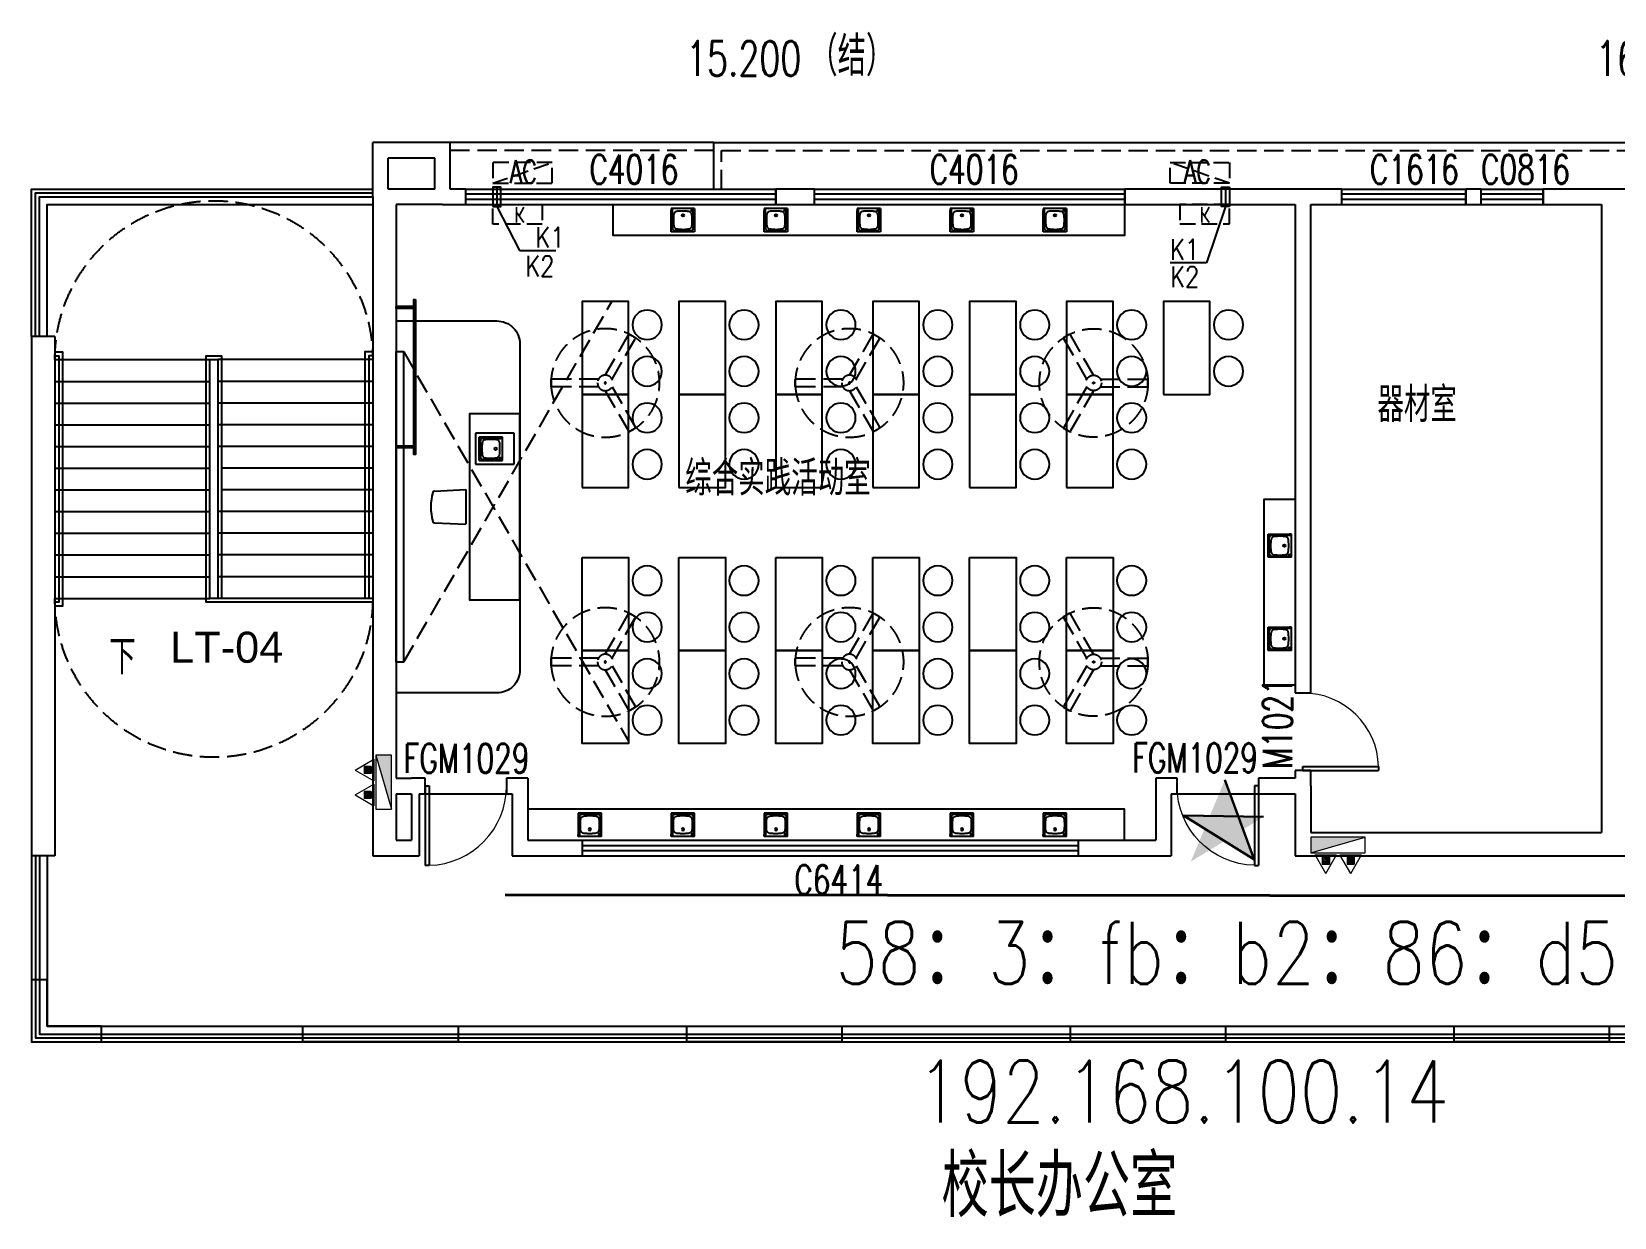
# Model space of a CAD drawing. Extents: x 447078 to 1776277, y 243534 to 519428.
# Drawn here: x 1373296 to 1393712, y 479277 to 494573 of the extents above; entities that cross this region are included whole.
import ezdxf

# ---------------------------------------------------------------- set-up
doc = ezdxf.new("R2010")
doc.units = 0
doc.header["$LTSCALE"] = 1000
doc.header["$MEASUREMENT"] = 0
for name, pattern in [('AP-02-RETAIL$0$DASH', [0.35, 0.25, -0.1]), ('DASH', [0.35, 0.25, -0.1]), ('HIDDEN3', [1.905, 1.27, -0.635])]:
    doc.linetypes.add(name, pattern=pattern)
for name, color, linetype, lineweight in [('1#2#五层消火栓$0$P-HUDR-MISC', 13, 'Continuous', 25), ('1#2#五层消火栓$0$体育文娱中心3F消火栓$0$P-HUDR-MISC', 13, 'Continuous', 20), ('A桥架图层', 2, 'Continuous', 40), ('A门禁安装位置', 1, 'Continuous', 30)]:
    doc.layers.add(name, color=color, linetype=linetype, lineweight=lineweight)
for name, color, linetype in [('A-DOOR', 2, 'Continuous'), ('A-EQPM-MECH', 191, 'Continuous'), ('A-FIXT-DASH', 211, 'HIDDEN3'), ('A-FURN', 251, 'Continuous'), ('A-HRAL', 104, 'Continuous'), ('A-OVER', 23, 'Continuous'), ('A-STRS', 2, 'Continuous'), ('A-WALL', 140, 'Continuous'), ('A-WIND', 2, 'Continuous'), ('A-WIND-IDEN', 4, 'Continuous'), ('G-0-XREF', 2, 'Continuous'), ('G-ANNO-NOTE', 80, 'Continuous'), ('X-连廊栏杆修改', 43, 'Continuous'), ('家具', 9, 'Continuous')]:
    doc.layers.add(name, color=color, linetype=linetype)
doc.styles.add('_TCH_DIM', font='SIMPLEX', dxfattribs={"bigfont": 'GBCBIG'})
doc.styles.add('_TCH_WINDOW', font='SIMPLEX', dxfattribs={"height": 3.5, "bigfont": 'GBCBIG'})
doc.styles.add('CCDI_T_G01', font='')
doc.styles.add('CCDI_T_G02', font='simplex.shx', dxfattribs={"width": 0.8, "bigfont": 'zjdz.shx'})
doc.styles.add('Note$0$CCDI-TOG-02', font='simplex.shx', dxfattribs={"width": 0.8, "bigfont": 'zjdz.shx'})
doc.styles.get('CCDI_T_G01').set_extended_font_data('Arial')

# ---------------------------------------------------------------- blocks, each defined once
blk = doc.blocks.new('sinkt')
at = {"layer": 'A-FURN'}
for p, q in [((101833719, 17376395), (101833219, 17376395)), ((101833219, 17376395), (101833219, 17375995)), ((101833669, 17376345), (101833369, 17376345)), ((101833369, 17376345), (101833369, 17376045)), ((101833369, 17376345), (101833669, 17376345)), ((101833669, 17376045), (101833669, 17376345)), ((101833669, 17376345), (101833669, 17376045)), ((101833719, 17375995), (101833719, 17376395)), ((101833369, 17376329), (101833393, 17376329)), ((101833623, 17376329), (101833393, 17376329)), ((101833403, 17376221), (101833402, 17376216)), ((101833402, 17376216), (101833402, 17376212)), ((101833402, 17376212), (101833402, 17376207)), ((101833402, 17376207), (101833402, 17376204)), ((101833402, 17376204), (101833402, 17376201)), ((101833402, 17376201), (101833402, 17376198)), ((101833402, 17376198), (101833402, 17376196)), ((101833402, 17376196), (101833402, 17376193)), ((101833402, 17376193), (101833402, 17376187)), ((101833402, 17376187), (101833402, 17376181)), ((101833402, 17376181), (101833402, 17376175)), ((101833402, 17376175), (101833402, 17376169)), ((101833402, 17376169), (101833403, 17376163)), ((101833404, 17376236), (101833403, 17376230)), ((101833403, 17376230), (101833403, 17376226)), ((101833403, 17376226), (101833403, 17376221)), ((101833403, 17376163), (101833403, 17376157)), ((101833403, 17376157), (101833403, 17376151)), ((101833403, 17376151), (101833404, 17376145)), ((101833405, 17376248), (101833404, 17376242)), ((101833404, 17376242), (101833404, 17376236)), ((101833404, 17376145), (101833404, 17376139)), ((101833404, 17376139), (101833404, 17376133)), ((101833406, 17376259), (101833405, 17376254)), ((101833405, 17376254), (101833405, 17376248)), ((101833407, 17376269), (101833406, 17376264)), ((101833406, 17376264), (101833406, 17376259)), ((101833408, 17376273), (101833407, 17376269)), ((101833409, 17376278), (101833408, 17376273)), ((101833410, 17376282), (101833409, 17376278)), ((101833412, 17376285), (101833410, 17376282)), ((101833414, 17376288), (101833412, 17376285)), ((101833415, 17376291), (101833414, 17376288)), ((101833418, 17376294), (101833415, 17376291)), ((101833420, 17376296), (101833418, 17376294)), ((101833423, 17376299), (101833420, 17376296)), ((101833425, 17376301), (101833423, 17376299)), ((101833428, 17376303), (101833425, 17376301)), ((101833431, 17376305), (101833428, 17376303)), ((101833435, 17376307), (101833431, 17376305)), ((101833439, 17376309), (101833435, 17376307)), ((101833443, 17376310), (101833439, 17376309)), ((101833448, 17376311), (101833443, 17376310)), ((101833452, 17376312), (101833448, 17376311)), ((101833457, 17376312), (101833452, 17376312)), ((101833463, 17376313), (101833457, 17376312)), ((101833468, 17376314), (101833463, 17376313)), ((101833474, 17376314), (101833468, 17376314)), ((101833479, 17376315), (101833474, 17376314)), ((101833485, 17376315), (101833479, 17376315)), ((101833494, 17376316), (101833485, 17376315)), ((101833503, 17376316), (101833494, 17376316)), ((101833513, 17376316), (101833503, 17376316)), ((101833522, 17376316), (101833513, 17376316)), ((101833532, 17376316), (101833522, 17376316)), ((101833535, 17376316), (101833532, 17376316)), ((101833538, 17376316), (101833535, 17376316)), ((101833541, 17376316), (101833538, 17376316)), ((101833544, 17376316), (101833541, 17376316)), ((101833547, 17376316), (101833544, 17376316)), ((101833552, 17376315), (101833547, 17376316)), ((101833556, 17376315), (101833552, 17376315)), ((101833560, 17376315), (101833556, 17376315)), ((101833564, 17376315), (101833560, 17376315)), ((101833568, 17376314), (101833564, 17376315)), ((101833573, 17376314), (101833568, 17376314)), ((101833578, 17376314), (101833573, 17376314)), ((101833583, 17376313), (101833578, 17376314)), ((101833587, 17376313), (101833583, 17376313)), ((101833592, 17376312), (101833587, 17376313)), ((101833595, 17376312), (101833592, 17376312)), ((101833599, 17376311), (101833595, 17376312)), ((101833602, 17376310), (101833599, 17376311)), ((101833605, 17376309), (101833602, 17376310)), ((101833608, 17376307), (101833605, 17376309)), ((101833611, 17376306), (101833608, 17376307)), ((101833613, 17376304), (101833611, 17376306)), ((101833616, 17376302), (101833613, 17376304)), ((101833618, 17376300), (101833616, 17376302)), ((101833620, 17376297), (101833618, 17376300)), ((101833622, 17376295), (101833620, 17376297)), ((101833624, 17376292), (101833622, 17376295)), ((101833625, 17376290), (101833624, 17376292)), ((101833627, 17376287), (101833625, 17376290)), ((101833628, 17376284), (101833627, 17376287)), ((101833629, 17376280), (101833628, 17376284)), ((101833630, 17376276), (101833629, 17376280)), ((101833631, 17376272), (101833630, 17376276)), ((101833631, 17376268), (101833631, 17376272)), ((101833632, 17376264), (101833631, 17376268)), ((101833633, 17376257), (101833632, 17376264)), ((101833634, 17376250), (101833633, 17376257)), ((101833633, 17376135), (101833634, 17376139)), ((101833634, 17376243), (101833634, 17376250)), ((101833635, 17376236), (101833634, 17376243)), ((101833634, 17376142), (101833635, 17376146)), ((101833634, 17376139), (101833634, 17376142)), ((101833636, 17376229), (101833635, 17376236)), ((101833635, 17376151), (101833636, 17376156)), ((101833635, 17376146), (101833635, 17376151)), ((101833636, 17376222), (101833636, 17376229)), ((101833637, 17376215), (101833636, 17376222)), ((101833636, 17376176), (101833637, 17376180)), ((101833636, 17376172), (101833636, 17376176)), ((101833636, 17376167), (101833636, 17376172)), ((101833636, 17376161), (101833636, 17376167)), ((101833636, 17376156), (101833636, 17376161)), ((101833637, 17376207), (101833637, 17376215)), ((101833637, 17376200), (101833637, 17376207)), ((101833637, 17376193), (101833637, 17376200)), ((101833637, 17376189), (101833637, 17376193)), ((101833637, 17376184), (101833637, 17376189)), ((101833637, 17376180), (101833637, 17376184)), ((101833654, 17376195), (101833654, 17376298)), ((101833654, 17376195), (101833654, 17376091)), ((101833219, 17375995), (101833719, 17375995)), ((101833369, 17376060), (101833393, 17376060)), ((101833369, 17376045), (101833669, 17376045)), ((101833369, 17376045), (101833393, 17376045)), ((101833623, 17376060), (101833393, 17376060)), ((101833669, 17376045), (101833393, 17376045)), ((101833404, 17376133), (101833405, 17376127)), ((101833405, 17376127), (101833406, 17376121)), ((101833406, 17376121), (101833406, 17376115)), ((101833406, 17376115), (101833408, 17376109)), ((101833408, 17376109), (101833410, 17376103)), ((101833410, 17376103), (101833412, 17376099)), ((101833412, 17376099), (101833414, 17376095)), ((101833414, 17376095), (101833417, 17376091)), ((101833417, 17376091), (101833420, 17376088)), ((101833420, 17376088), (101833424, 17376085)), ((101833424, 17376085), (101833430, 17376082)), ((101833430, 17376082), (101833436, 17376079)), ((101833436, 17376079), (101833443, 17376077)), ((101833443, 17376077), (101833450, 17376076)), ((101833450, 17376076), (101833457, 17376075)), ((101833457, 17376075), (101833464, 17376075)), ((101833464, 17376075), (101833472, 17376074)), ((101833472, 17376074), (101833479, 17376074)), ((101833479, 17376074), (101833486, 17376074)), ((101833486, 17376074), (101833493, 17376074)), ((101833493, 17376074), (101833501, 17376073)), ((101833501, 17376073), (101833509, 17376073)), ((101833509, 17376073), (101833516, 17376073)), ((101833516, 17376073), (101833524, 17376073)), ((101833524, 17376073), (101833531, 17376073)), ((101833531, 17376073), (101833538, 17376074)), ((101833538, 17376074), (101833545, 17376074)), ((101833545, 17376074), (101833552, 17376074)), ((101833552, 17376074), (101833558, 17376075)), ((101833558, 17376075), (101833565, 17376075)), ((101833565, 17376075), (101833570, 17376076)), ((101833570, 17376076), (101833575, 17376076)), ((101833575, 17376076), (101833580, 17376076)), ((101833580, 17376076), (101833585, 17376077)), ((101833585, 17376077), (101833590, 17376077)), ((101833590, 17376077), (101833593, 17376078)), ((101833593, 17376078), (101833597, 17376078)), ((101833597, 17376078), (101833600, 17376079)), ((101833600, 17376079), (101833604, 17376081)), ((101833604, 17376081), (101833607, 17376082)), ((101833607, 17376082), (101833609, 17376083)), ((101833609, 17376083), (101833611, 17376085)), ((101833611, 17376085), (101833613, 17376086)), ((101833613, 17376086), (101833615, 17376088)), ((101833615, 17376088), (101833617, 17376090)), ((101833617, 17376090), (101833619, 17376093)), ((101833619, 17376093), (101833622, 17376095)), ((101833622, 17376095), (101833624, 17376098)), ((101833624, 17376098), (101833626, 17376101)), ((101833626, 17376101), (101833627, 17376105)), ((101833627, 17376105), (101833629, 17376109)), ((101833629, 17376109), (101833630, 17376114)), ((101833630, 17376114), (101833631, 17376118)), ((101833631, 17376123), (101833632, 17376128)), ((101833631, 17376118), (101833631, 17376123)), ((101833632, 17376131), (101833633, 17376135)), ((101833632, 17376128), (101833632, 17376131))]:
    blk.add_line(p, q, dxfattribs=at)
for centre, radius in [((101833393, 17376314), 9.18), ((101833457, 17376195), 15.3)]:
    blk.add_circle(centre, radius, dxfattribs=at)
for centre, start, end in [((101833623, 17376298), 0, 90), ((101833623, 17376091), 270, 0)]:
    blk.add_arc(centre, 30.9, start, end, dxfattribs=at)
blk = doc.blocks.new('CHAIR4')
at = {"layer": 'A-FURN'}
for p, q in [((-449, 226), (0, 248)), ((0, 248), (0, -248)), ((-449, -226), (0, -248))]:
    blk.add_line(p, q, dxfattribs=at)
for centre, radius, start, end in [((267, 0), 767, 164.2925, 195.7075), ((-447, 201), 25, 92.8624, 164.2925), ((-447, -201), 25, 195.7075, 267.1376)]:
    blk.add_arc(centre, radius, start, end, dxfattribs=at)
blk = doc.blocks.new('dfc-1')
at = {"layer": 'A-FURN', "linetype": 'DASH'}
for p, q in [((0, 100), (306, 630)), ((87, 50), (392, 580)), ((-87, 50), (-698, 50)), ((-87, -50), (-698, -50)), ((0, -100), (306, -630)), ((87, -50), (392, -580))]:
    blk.add_line(p, q, dxfattribs=at)
for radius in [700, 100, 10]:
    blk.add_circle((0, 0), radius, dxfattribs=at)
for start, end in [(55.904, 64.096), (175.904, 184.096), (295.904, 304.096)]:
    blk.add_arc((0, 0), 700, start, end, dxfattribs=at)
blk = doc.blocks.new('sinks')
at = {"layer": 'A-FURN'}
for p, q in [((101861908, 17372404), (101861908, 17372383)), ((101861908, 17372154), (101861908, 17372383)), ((101861921, 17372192), (101861921, 17372404)), ((101861933, 17372318), (101861932, 17372312)), ((101861932, 17372312), (101861932, 17372306)), ((101861932, 17372306), (101861932, 17372300)), ((101861932, 17372300), (101861932, 17372294)), ((101861932, 17372294), (101861932, 17372287)), ((101861932, 17372287), (101861932, 17372281)), ((101861932, 17372281), (101861932, 17372275)), ((101861932, 17372275), (101861932, 17372269)), ((101861932, 17372269), (101861932, 17372263)), ((101861932, 17372263), (101861932, 17372257)), ((101861934, 17372336), (101861933, 17372330)), ((101861933, 17372330), (101861933, 17372324)), ((101861933, 17372324), (101861933, 17372318)), ((101861935, 17372342), (101861934, 17372336)), ((101861937, 17372348), (101861935, 17372342)), ((101861939, 17372353), (101861937, 17372348)), ((101861942, 17372358), (101861939, 17372353)), ((101861944, 17372361), (101861942, 17372358)), ((101861947, 17372364), (101861944, 17372361)), ((101861950, 17372366), (101861947, 17372364)), ((101861953, 17372368), (101861950, 17372366)), ((101861956, 17372370), (101861953, 17372368)), ((101861961, 17372371), (101861956, 17372370)), ((101861966, 17372372), (101861961, 17372371)), ((101861971, 17372373), (101861966, 17372372)), ((101861976, 17372374), (101861971, 17372373)), ((101861981, 17372374), (101861976, 17372374)), ((101861986, 17372374), (101861981, 17372374)), ((101861991, 17372375), (101861986, 17372374)), ((101861997, 17372375), (101861991, 17372375)), ((101862002, 17372375), (101861997, 17372375)), ((101862007, 17372376), (101862002, 17372375)), ((101862012, 17372376), (101862007, 17372376)), ((101862017, 17372376), (101862012, 17372376)), ((101862021, 17372376), (101862017, 17372376)), ((101862026, 17372376), (101862021, 17372376)), ((101862031, 17372376), (101862026, 17372376)), ((101862034, 17372376), (101862031, 17372376)), ((101862036, 17372376), (101862034, 17372376)), ((101862038, 17372376), (101862036, 17372376)), ((101862041, 17372376), (101862038, 17372376)), ((101862043, 17372376), (101862041, 17372376)), ((101862047, 17372376), (101862043, 17372376)), ((101862051, 17372376), (101862047, 17372376)), ((101862055, 17372376), (101862051, 17372376)), ((101862059, 17372376), (101862055, 17372376)), ((101862063, 17372375), (101862059, 17372376)), ((101862067, 17372375), (101862063, 17372375)), ((101862072, 17372374), (101862067, 17372375)), ((101862077, 17372374), (101862072, 17372374)), ((101862082, 17372373), (101862077, 17372374)), ((101862087, 17372373), (101862082, 17372373)), ((101862091, 17372373), (101862087, 17372373)), ((101862094, 17372372), (101862091, 17372373)), ((101862098, 17372371), (101862094, 17372372)), ((101862102, 17372371), (101862098, 17372371)), ((101862106, 17372369), (101862102, 17372371)), ((101862108, 17372368), (101862106, 17372369)), ((101862111, 17372367), (101862108, 17372368)), ((101862113, 17372365), (101862111, 17372367)), ((101862115, 17372363), (101862113, 17372365)), ((101862117, 17372361), (101862115, 17372363)), ((101862120, 17372359), (101862117, 17372361)), ((101862122, 17372357), (101862120, 17372359)), ((101862123, 17372354), (101862122, 17372357)), ((101862125, 17372352), (101862123, 17372354)), ((101862127, 17372349), (101862125, 17372352)), ((101862128, 17372345), (101862127, 17372349)), ((101862129, 17372342), (101862128, 17372345)), ((101862130, 17372338), (101862129, 17372342)), ((101862130, 17372334), (101862130, 17372338)), ((101862131, 17372330), (101862130, 17372334)), ((101862132, 17372326), (101862131, 17372330)), ((101862132, 17372321), (101862132, 17372326)), ((101862132, 17372317), (101862132, 17372321)), ((101862133, 17372312), (101862132, 17372317)), ((101862133, 17372307), (101862133, 17372312)), ((101862134, 17372300), (101862133, 17372307)), ((101862134, 17372292), (101862134, 17372300)), ((101862134, 17372284), (101862134, 17372292)), ((101862134, 17372276), (101862134, 17372284)), ((101862134, 17372268), (101862134, 17372276)), ((101862134, 17372266), (101862134, 17372268)), ((101862134, 17372263), (101862134, 17372266)), ((101862134, 17372260), (101862134, 17372263)), ((101862134, 17372258), (101862134, 17372260)), ((101862145, 17372192), (101862145, 17372404)), ((101862158, 17372404), (101862158, 17372154)), ((101862158, 17372154), (101861908, 17372154)), ((101861932, 17372257), (101861933, 17372252)), ((101861933, 17372252), (101861933, 17372246)), ((101861933, 17372246), (101861933, 17372240)), ((101861933, 17372240), (101861934, 17372236)), ((101861934, 17372236), (101861934, 17372232)), ((101861934, 17372232), (101861934, 17372228)), ((101861934, 17372228), (101861935, 17372224)), ((101861935, 17372224), (101861935, 17372220)), ((101861935, 17372220), (101861935, 17372217)), ((101861935, 17372217), (101861936, 17372214)), ((101861936, 17372214), (101861937, 17372211)), ((101861937, 17372211), (101861938, 17372208)), ((101861938, 17372208), (101861939, 17372206)), ((101861939, 17372206), (101861940, 17372204)), ((101861940, 17372204), (101861941, 17372202)), ((101861941, 17372202), (101861943, 17372200)), ((101861943, 17372200), (101861944, 17372199)), ((101861944, 17372199), (101861946, 17372197)), ((101861946, 17372197), (101861948, 17372195)), ((101862033, 17372167), (101861946, 17372167)), ((101861948, 17372195), (101861950, 17372193)), ((101861950, 17372193), (101861953, 17372191)), ((101861953, 17372191), (101861955, 17372190)), ((101861955, 17372190), (101861958, 17372189)), ((101861958, 17372189), (101861962, 17372187)), ((101861962, 17372187), (101861965, 17372186)), ((101861965, 17372186), (101861969, 17372186)), ((101861969, 17372186), (101861973, 17372185)), ((101861973, 17372185), (101861977, 17372185)), ((101861977, 17372185), (101861980, 17372184)), ((101861980, 17372184), (101861983, 17372184)), ((101861983, 17372184), (101861986, 17372183)), ((101861986, 17372183), (101861989, 17372183)), ((101861989, 17372183), (101861992, 17372182)), ((101861992, 17372182), (101861997, 17372182)), ((101861997, 17372182), (101862001, 17372182)), ((101862001, 17372182), (101862005, 17372181)), ((101862005, 17372181), (101862009, 17372181)), ((101862009, 17372181), (101862014, 17372181)), ((101862014, 17372181), (101862017, 17372181)), ((101862017, 17372181), (101862021, 17372181)), ((101862021, 17372181), (101862024, 17372180)), ((101862024, 17372180), (101862028, 17372180)), ((101862028, 17372180), (101862031, 17372180)), ((101862031, 17372180), (101862037, 17372180)), ((101862033, 17372167), (101862119, 17372167)), ((101862037, 17372180), (101862043, 17372180)), ((101862043, 17372180), (101862050, 17372180)), ((101862050, 17372180), (101862056, 17372181)), ((101862056, 17372181), (101862062, 17372181)), ((101862062, 17372181), (101862068, 17372182)), ((101862068, 17372182), (101862073, 17372183)), ((101862073, 17372183), (101862079, 17372183)), ((101862079, 17372183), (101862085, 17372184)), ((101862085, 17372184), (101862090, 17372185)), ((101862090, 17372185), (101862094, 17372185)), ((101862094, 17372185), (101862097, 17372185)), ((101862097, 17372185), (101862101, 17372186)), ((101862101, 17372186), (101862104, 17372187)), ((101862104, 17372187), (101862107, 17372188)), ((101862107, 17372188), (101862110, 17372189)), ((101862110, 17372189), (101862112, 17372190)), ((101862112, 17372190), (101862114, 17372192)), ((101862114, 17372192), (101862116, 17372193)), ((101862116, 17372193), (101862119, 17372195)), ((101862119, 17372195), (101862120, 17372197)), ((101862120, 17372197), (101862122, 17372198)), ((101862122, 17372198), (101862124, 17372200)), ((101862124, 17372200), (101862125, 17372202)), ((101862125, 17372202), (101862127, 17372204)), ((101862127, 17372204), (101862128, 17372207)), ((101862128, 17372207), (101862129, 17372210)), ((101862129, 17372210), (101862130, 17372212)), ((101862130, 17372215), (101862131, 17372218)), ((101862130, 17372212), (101862130, 17372215)), ((101862131, 17372222), (101862132, 17372226)), ((101862131, 17372218), (101862131, 17372222)), ((101862132, 17372234), (101862133, 17372238)), ((101862132, 17372230), (101862132, 17372234)), ((101862132, 17372226), (101862132, 17372230)), ((101862133, 17372252), (101862134, 17372255)), ((101862133, 17372248), (101862133, 17372252)), ((101862133, 17372245), (101862133, 17372248)), ((101862133, 17372241), (101862133, 17372245)), ((101862133, 17372238), (101862133, 17372241)), ((101862134, 17372255), (101862134, 17372258))]:
    blk.add_line(p, q, dxfattribs=at)
blk.add_lwpolyline([(101862158, 17372404), (101861908, 17372404)], dxfattribs=at)
for centre, radius in [((101862033, 17372330), 12.8), ((101862132, 17372383), 7.65)]:
    blk.add_circle(centre, radius, dxfattribs=at)
for centre, start, end in [((101861946, 17372192), 180, 270), ((101862119, 17372192), 270, 0)]:
    blk.add_arc(centre, 25.7, start, end, dxfattribs=at)
blk = doc.blocks.new('H2S')
at = {"layer": 'A-FURN'}
for points in [[(7949, 4988), (7949, 4588), (250, 4588), (250, 4988)], [(10149, 2988), (9749, 2988), (9749, 588), (10149, 588)], [(7949, -3212), (7949, -2812), (1349, -2812), (1349, -3212)]]:
    blk.add_lwpolyline(points, dxfattribs=at)
for points in [[(949, 2538), (1549, 2538), (1549, 3738), (949, 3738)], [(2199, 2538), (2799, 2538), (2799, 3738), (2199, 3738)], [(3449, 2538), (4049, 2538), (4049, 3738), (3449, 3738)], [(4699, 2538), (5299, 2538), (5299, 3738), (4699, 3738)], [(5949, 2538), (6549, 2538), (6549, 3738), (5949, 3738)], [(7199, 2538), (7799, 2538), (7799, 3738), (7199, 3738)], [(-1351, 2688), (-1351, -1312), (-1451, -1312), (-1451, 2688)], [(949, 1338), (1549, 1338), (1549, 2538), (949, 2538)], [(2199, 1338), (2799, 1338), (2799, 2538), (2199, 2538)], [(3449, 1338), (4049, 1338), (4049, 2538), (3449, 2538)], [(4699, 1338), (5299, 1338), (5299, 2538), (4699, 2538)], [(5949, 1338), (6549, 1338), (6549, 2538), (5949, 2538)], [(7199, 1338), (7799, 1338), (7799, 2538), (7199, 2538)], [(149, -512), (-501, -512), (-501, 1888), (149, 1888)], [(949, 438), (1549, 438), (1549, -762), (949, -762)], [(2199, 438), (2799, 438), (2799, -762), (2199, -762)], [(3449, 438), (4049, 438), (4049, -762), (3449, -762)], [(4699, 438), (5299, 438), (5299, -762), (4699, -762)], [(5949, 438), (6549, 438), (6549, -762), (5949, -762)], [(7199, 438), (7799, 438), (7799, -762), (7199, -762)], [(-1201, -1987), (-1201, 13), (-1221, 13), (-1221, -1987)], [(-1451, -97), (-1451, -77), (-1221, -77), (-1221, -97)], [(949, -762), (1549, -762), (1549, -1962), (949, -1962)], [(2199, -762), (2799, -762), (2799, -1962), (2199, -1962)], [(3449, -762), (4049, -762), (4049, -1962), (3449, -1962)], [(4699, -762), (5299, -762), (5299, -1962), (4699, -1962)], [(5949, -762), (6549, -762), (6549, -1962), (5949, -1962)], [(7199, -762), (7799, -762), (7799, -1962), (7199, -1962)], [(8449, -762), (9049, -762), (9049, -1962), (8449, -1962)], [(-1451, -1897), (-1451, -1877), (-1221, -1877), (-1221, -1897)]]:
    blk.add_lwpolyline(points, close=True, dxfattribs=at)
for centre in [(1789, 3438), (3039, 3438), (4289, 3438), (5539, 3438), (6789, 3438), (8039, 3438), (1789, 2838), (3039, 2838), (4289, 2838), (5539, 2838), (6789, 2838), (8039, 2838), (1789, 2238), (3039, 2238), (4289, 2238), (5539, 2238), (6789, 2238), (8039, 2238), (1789, 1638), (3039, 1638), (4289, 1638), (5539, 1638), (6789, 1638), (8039, 1638), (1789, 138), (3039, 138), (4289, 138), (5539, 138), (6789, 138), (8039, 138), (1789, -462), (3039, -462), (4289, -462), (5539, -462), (6789, -462), (8039, -462), (1789, -1062), (3039, -1062), (4289, -1062), (5539, -1062), (6789, -1062), (8039, -1062), (9289, -1062), (1789, -1662), (3039, -1662), (4289, -1662), (5539, -1662), (6789, -1662), (8039, -1662), (9289, -1662)]:
    blk.add_circle(centre, 190, dxfattribs=at)
at = {"layer": '家具', "linetype": 'DASH'}
for points in [[(-1351, -1312), (1549, 3711)], [(-1351, 2688), (1334, -1962)]]:
    blk.add_lwpolyline(points, dxfattribs=at)
at = {"layer": '家具'}
blk.add_lwpolyline([(-1451, -1712), (-151, -1712, 0.414214), (149, -1412), (149, 2788, 0.414214), (-151, 3088), (-1451, 3088)], format="xyb", dxfattribs=at)
at = {"layer": 'A-FURN', "xscale": 1.19999985396862, "yscale": 1.19999985396862, "zscale": 1.19999985396862}
for p in [(-122233375, -20841945), (-122232175, -20841945), (-122230975, -20841945), (-122229775, -20841945), (-122228575, -20841945), (-122227375, -20841945)]:
    blk.add_blockref('sinks', p, dxfattribs=at)
at = {"layer": 'A-FURN'}
for p in [(1249, 2688), (4399, 2688), (1249, -912), (4399, -912)]:
    blk.add_blockref('dfc-1', p, dxfattribs=at)
at = {"layer": 'A-FURN', "xscale": -1}
for name, p in [('dfc-1', (7549, 2688)), ('sinkt', (101833293, -17376257)), ('dfc-1', (7549, -912))]:
    blk.add_blockref(name, p, dxfattribs=at)
at = {"layer": 'A-FURN'}
for name, p, xscale, yscale, zscale, rotation in [('sinks', (-20836783, -122232037), -1.19999985396862, 1.19999985396862, 1.19999985396862, 270), ('sinks', (-20836783, -122233237), -1.19999985396862, 1.19999985396862, 1.19999985396862, 270), ('CHAIR4', (-551, 688), -0.9000000059604645, 0.9000000059604645, 0.9000000059604645, 180), ('sinks', (-122232175, 20843720), -1.19999985396862, 1.19999985396862, 1.19999985396862, 180), ('sinks', (-122230975, 20843720), -1.19999985396862, 1.19999985396862, 1.19999985396862, 180), ('sinks', (-122229775, 20843720), -1.19999985396862, 1.19999985396862, 1.19999985396862, 180), ('sinks', (-122228575, 20843720), -1.19999985396862, 1.19999985396862, 1.19999985396862, 180), ('sinks', (-122227375, 20843720), -1.19999985396862, 1.19999985396862, 1.19999985396862, 180)]:
    blk.add_blockref(name, p, dxfattribs=dict(at, xscale=xscale, yscale=yscale, zscale=zscale, rotation=rotation))
blk = doc.blocks.new('3600-3')
at = {"layer": 'A-STRS'}
for p, q in [((-2050, 3080), (-50, 3080)), ((2050, 3080), (50, 3080)), ((-2050, 2800), (-50, 2800)), ((2050, 2800), (50, 2800)), ((-2050, 2520), (-50, 2520)), ((2050, 2520), (50, 2520)), ((-2050, 2240), (-50, 2240)), ((2050, 2240), (50, 2240)), ((-2050, 1960), (-50, 1960)), ((2050, 1960), (50, 1960)), ((-2050, 1680), (-50, 1680)), ((2050, 1680), (100, 1680)), ((-2050, 1400), (-50, 1400)), ((2050, 1400), (100, 1400)), ((-2050, 1120), (-50, 1120)), ((2050, 1120), (50, 1120)), ((-2050, 840), (-50, 840)), ((2050, 840), (50, 840)), ((-2050, 560), (-50, 560)), ((2050, 560), (50, 560)), ((-2050, 280), (-50, 280)), ((2050, 280), (50, 280)), ((-2050, 0), (-50, 0)), ((2050, 0), (50, 0))]:
    blk.add_line(p, q, dxfattribs=at)
for points in [[(-2050, -100), (-1950, -100), (-1950, 3180), (-2050, 3180)], [(-2050, -50), (-2000, -50), (-2000, 3130), (-2050, 3130)], [(2050, 3130), (-100, 3130), (-100, -50), (100, -50), (100, 3080)], [(50, 1120), (50, 3080), (-50, 3080), (-50, 0), (50, 0), (50, 1136)], [(2050, -100), (1950, -100), (1950, 3080)], [(2050, -50), (2000, -50), (2000, 3080)]]:
    blk.add_lwpolyline(points, dxfattribs=at)
at = {"layer": 'A-STRS', "linetype": 'DASH'}
for centre, start, end in [((0, 3080), 0, 180), ((0, 0), 180, 0)]:
    blk.add_arc(centre, 2050, start, end, dxfattribs=at)
blk = doc.blocks.new('KT-SWSN')
at = {"layer": 'A-EQPM-MECH', "linetype": 'DASH', "ltscale": 0.8}
blk.add_line((934546, 493315), (935311, 493581), dxfattribs=at)
for points in [[(934546, 493315), (935311, 493315), (935311, 493581), (934546, 493581)], [(935183, 492788), (934546, 492788), (934546, 493038), (935183, 493038)]]:
    blk.add_lwpolyline(points, close=True, dxfattribs=at)
at = {"layer": 'A-EQPM-MECH'}
blk.add_lwpolyline([(934546, 493013), (934646, 493013), (934646, 493263), (934546, 493263)], close=True, dxfattribs=at)
blk.add_lwpolyline([(934596, 493263), (934596, 493013)], dxfattribs=at)
at = {"layer": 'A-FIXT-DASH'}
blk.add_lwpolyline([(934596, 493013), (934887, 492446), (935357, 492446)], dxfattribs=at)
at = {"layer": 'A-EQPM-MECH', "style": '_TCH_DIM', "width": 0.705882}
blk.add_text('AC', height=297.5, dxfattribs=at).set_placement((934762, 493315))
at = {"layer": 'A-EQPM-MECH', "style": 'Note$0$CCDI-TOG-02', "text_generation_flag": 4, "width": 0.8}
blk.add_text('K', height=200, dxfattribs=at).set_placement((934822, 493006))
at = {"layer": 'A-FIXT-DASH', "style": 'CCDI_T_G02', "width": 0.8}
blk.add_text('K1', height=265.8, dxfattribs=at).set_placement((935094, 492483))
blk = doc.blocks.new('bc-kty')
at = {"layer": 'A-EQPM-MECH', "linetype": 'DASH', "ltscale": 0.8}
blk.add_line((100, 176), (-665, 443), dxfattribs=at)
for points in [[(100, 176), (-665, 176), (-665, 443), (100, 443)], [(-538, -350), (100, -350), (100, -100), (-538, -100)]]:
    blk.add_lwpolyline(points, close=True, dxfattribs=at)
at = {"layer": 'A-EQPM-MECH'}
blk.add_lwpolyline([(100, -125), (0, -125), (0, 125), (100, 125)], close=True, dxfattribs=at)
blk.add_lwpolyline([(50, 125), (50, -125)], dxfattribs=at)
at = {"layer": 'A-FIXT-DASH'}
blk.add_lwpolyline([(50, -125), (-194, -849), (-664, -849)], dxfattribs=at)
at = {"layer": 'A-EQPM-MECH', "style": '_TCH_DIM', "width": 0.705882}
blk.add_text('AC', height=297.5, dxfattribs=at).set_placement((-487, 176))
at = {"layer": 'A-EQPM-MECH', "style": 'Note$0$CCDI-TOG-02', "text_generation_flag": 4, "width": 0.8}
blk.add_text('K', height=200, dxfattribs=at).set_placement((-284, -132))
at = {"layer": 'A-FIXT-DASH', "style": 'CCDI_T_G02', "width": 0.8}
blk.add_text('K1', height=265.8, dxfattribs=at).set_placement((-664, -812))
blk = doc.blocks.new('LGEET2423')
at = {"layer": 'X-连廊栏杆修改'}
blk.add_lwpolyline([(900, 0), (900, 200), (200, 200), (200, 800), (0, 800)], dxfattribs=at)
for points in [[(3500, 200), (5500, 200), (5500, 0), (3500, 0)], [(8450, 200), (10450, 200), (10450, 0), (8450, 0)], [(13400, 200), (15400, 200), (15400, 0), (13400, 0)], [(18350, 200), (20350, 200), (20350, 0), (18350, 0)]]:
    blk.add_lwpolyline(points, close=True, dxfattribs=at)
blk = doc.blocks.new('$DorLib2D$00000001')
for p, q in [((0.45, 0.975), (0.5, 0.975)), ((0.45, 0), (0.45, 0.975)), ((0.5, 0), (0.5, 0.975)), ((0.5, 0), (0.45, 0))]:
    blk.add_line(p, q)
at = {"lineweight": 13}
blk.add_arc((0.475, 0), 0.975, 91.4693, 180, dxfattribs=at)
blk = doc.blocks.new('$TCHSYS$WIN2D')
for p, q in [((-0.5, 0.5), (0.5, 0.5)), ((-0.5, 0.5), (-0.5, -0.5)), ((0.5, 0.5), (0.5, -0.5)), ((0.5, 0.1667), (-0.5, 0.1667)), ((0.5, -0.1667), (-0.5, -0.1667)), ((-0.5, -0.5), (0.5, -0.5))]:
    blk.add_line(p, q)
blk = doc.blocks.new('1#2#五层消火栓$0$体育文娱中心3F消火栓$0$A$C59133534')
at = {"layer": '1#2#五层消火栓$0$体育文娱中心3F消火栓$0$P-HUDR-MISC'}
h = blk.add_hatch(dxfattribs=at)
h.set_pattern_fill('JIS_WOOD', color=256, scale=20, style=0)
h.set_pattern_definition([(45, (39.371, -152.983), (-10, 10), [])])
h.paths.add_polyline_path([(-410.5, 259), (-410.5, 350), (-501.5, 350), (-501.5, 259)])
h = blk.add_hatch(dxfattribs=at)
h.set_pattern_fill('JIS_WOOD', color=256, scale=20, style=0)
h.set_pattern_definition([(45, (360.371, -152.983), (-10, 10), [])])
h.paths.add_polyline_path([(-89.5, 259), (-89.5, 350), (-180.5, 350), (-180.5, 259)])
at = {"layer": '1#2#五层消火栓$0$体育文娱中心3F消火栓$0$P-HUDR-MISC', "ltscale": 5}
blk.add_hatch(color=256, dxfattribs=at).paths.add_polyline_path([(50, 0), (-650, 200), (-650, 0)])
at = {"layer": '1#2#五层消火栓$0$体育文娱中心3F消火栓$0$P-HUDR-MISC'}
for p, q in [((-456, 469), (-595, 228)), ((-456, 469), (-317, 228)), ((-135, 469), (-274, 228)), ((-135, 469), (4, 228)), ((-595, 228), (-317, 228)), ((-501.5, 259), (-501.5, 350)), ((-501.5, 350), (-410.5, 350)), ((-501.5, 259), (-410.5, 259)), ((-410.5, 259), (-410.5, 350)), ((-274, 228), (4, 228)), ((-180.5, 259), (-180.5, 350)), ((-180.5, 350), (-89.5, 350)), ((-180.5, 259), (-89.5, 259)), ((-89.5, 259), (-89.5, 350)), ((-650, 200), (50, 0))]:
    blk.add_line(p, q, dxfattribs=at)
at = {"layer": '1#2#五层消火栓$0$体育文娱中心3F消火栓$0$P-HUDR-MISC', "ltscale": 5}
blk.add_lwpolyline([(-650, 200), (50, 200), (50, 0), (-650, 0)], close=True, dxfattribs=at)
blk = doc.blocks.new('1#2#五层消火栓')
at = {"layer": '1#2#五层消火栓$0$P-HUDR-MISC', "ltscale": 0.1, "xscale": -1}
for p, rotation in [((1377936, 484591), 90), ((1390446, 484181), 180)]:
    blk.add_blockref('1#2#五层消火栓$0$体育文娱中心3F消火栓$0$A$C59133534', p, dxfattribs=dict(at, rotation=rotation))
blk = doc.blocks.new('门禁点位')
at = {"layer": 'A门禁安装位置'}
h = blk.add_hatch(color=256, dxfattribs=at)
h.paths.add_polyline_path([(-211491, 79015), (-211665, 79485), (-211858, 79022)])
h.paths.add_polyline_path([(-211858, 79022), (-211926, 78858), (-211670, 78698), (-211429, 78847), (-211491, 79015)])
h.paths.add_polyline_path([(-211429, 78847), (-211165, 79009), (-211491, 79015), (-211429, 78847)])
h.paths.add_polyline_path([(-211670, 78698), (-211285, 78457), (-211429, 78847)])
h.paths.add_polyline_path([(-211926, 78858), (-212105, 78430), (-211670, 78698)])
h.paths.add_polyline_path([(-211858, 79022), (-212198, 79028), (-211926, 78858)])
for p, q in [((-211665, 79485), (-211285, 78457)), ((-212198, 79028), (-211165, 79009)), ((-211285, 78457), (-212198, 79028))]:
    blk.add_line(p, q, dxfattribs=at)

msp = doc.modelspace()

# ---------------------------------------------------------------- linework, layer by layer
at = {"layer": 'A-DOOR'}
for p, q in [((1378370.6, 484741.4), (1379420.6, 484741.4)), ((1388070.6, 484741.4), (1389120.6, 484741.4))]:
    msp.add_line(p, q, dxfattribs=at)
at = {"layer": 'A-HRAL'}
for points in [[(1373345.6, 490641.4), (1373345.6, 492491.4), (1377695.6, 492491.4)], [(1373395.6, 490641.4), (1373395.6, 492441.4), (1377695.6, 492441.4)], [(1373345.6, 483941.4), (1373345.6, 481591.4), (1430295.6, 481591.4)], [(1373395.6, 483941.4), (1373395.6, 481641.4), (1430295.6, 481641.4)]]:
    msp.add_lwpolyline(points, dxfattribs=at)
at = {"layer": 'A-OVER'}
for p, q in [((1382095.3, 493141.4), (1378695.6, 493141.4)), ((1382095.3, 493141.4), (1435295.6, 493141.4)), ((1382095.3, 492541.4), (1382095.3, 493141.4))]:
    msp.add_line(p, q, dxfattribs=at)
at = {"layer": 'A-OVER', "linetype": 'AP-02-RETAIL$0$DASH'}
for p, q in [((1382095.3, 493041.4), (1378695.6, 493041.4)), ((1382195.3, 493041.4), (1435295.6, 493041.4)), ((1382195.3, 492541.4), (1382195.3, 493041.4))]:
    msp.add_line(p, q, dxfattribs=at)
at = {"layer": 'A-OVER'}
for points in [[(1373295.6, 490641.4), (1373295.6, 492541.4), (1377695.6, 492541.4)], [(1373495.6, 490641.4), (1373495.6, 492341.4), (1377695.6, 492341.4)], [(1373295.6, 483941.4), (1373295.6, 481541.4), (1430295.6, 481541.4)], [(1373495.6, 483941.4), (1373495.6, 481741.4), (1430295.6, 481741.4)]]:
    msp.add_lwpolyline(points, dxfattribs=at)
at = {"layer": 'A-WALL'}
for p, q in [((1377695.6, 492441.4), (1377695.6, 493141.4)), ((1378695.6, 493141.4), (1377695.6, 493141.4)), ((1378695.6, 492541.4), (1378695.6, 493141.4)), ((1377895.6, 492541.4), (1377895.6, 492941.4)), ((1378495.6, 492941.4), (1377895.6, 492941.4)), ((1378495.6, 492541.4), (1378495.6, 492941.4)), ((1378495.6, 492541.4), (1377895.6, 492541.4)), ((1378895.6, 492541.4), (1378695.6, 492541.4)), ((1378895.6, 492341.4), (1378895.6, 492541.4)), ((1383395.6, 492541.4), (1382895.6, 492541.4)), ((1382895.6, 492541.4), (1382895.6, 492341.4)), ((1383395.6, 492341.4), (1383395.6, 492541.4)), ((1389695.6, 492541.4), (1387395.6, 492541.4)), ((1387395.6, 492541.4), (1387395.6, 492341.4)), ((1390195.6, 492541.4), (1389695.6, 492541.4)), ((1390195.6, 492341.4), (1390195.6, 492541.4)), ((1391995.6, 492541.4), (1391795.6, 492541.4)), ((1391795.6, 492541.4), (1391795.6, 492341.4)), ((1391995.6, 492341.4), (1391995.6, 492541.4)), ((1393645.6, 492541.4), (1392795.6, 492541.4)), ((1392795.6, 492541.4), (1392795.6, 492341.4)), ((1394295.6, 492541.4), (1393645.6, 492541.4)), ((1377695.6, 492441.4), (1377695.6, 492441.4)), ((1377695.6, 492441.4), (1377695.6, 484841.4)), ((1377995.6, 492341.4), (1377995.6, 484941.4)), ((1378595.6, 492341.4), (1377995.6, 492341.4)), ((1378595.6, 492341.4), (1378895.6, 492341.4)), ((1382895.6, 492341.4), (1383395.6, 492341.4)), ((1387395.6, 492341.4), (1389595.6, 492341.4)), ((1389595.6, 492341.4), (1389595.6, 486041.4)), ((1389795.6, 486041.4), (1389795.6, 492341.4)), ((1389795.6, 492341.4), (1390195.6, 492341.4)), ((1391795.6, 492341.4), (1391995.6, 492341.4)), ((1392795.6, 492341.4), (1393545.6, 492341.4)), ((1393545.6, 492341.4), (1393545.6, 484241.4)), ((1373295.6, 490641.4), (1373295.6, 483941.4)), ((1373595.6, 490641.4), (1373295.6, 490641.4)), ((1373595.6, 490641.4), (1373595.6, 483941.4)), ((1389595.6, 486041.4), (1389795.6, 486041.4)), ((1377995.6, 484941.4), (1378195.6, 484941.4)), ((1378370.6, 484941.4), (1378195.6, 484941.4)), ((1378370.6, 484741.4), (1378370.6, 484941.4)), ((1379695.6, 484941.4), (1379420.6, 484941.4)), ((1379420.6, 484941.4), (1379420.6, 484741.4)), ((1379695.6, 484941.4), (1379695.6, 484141.4)), ((1387795.6, 484941.4), (1387795.6, 484141.4)), ((1388070.6, 484941.4), (1387795.6, 484941.4)), ((1388070.6, 484741.4), (1388070.6, 484941.4)), ((1389595.6, 484941.4), (1389120.6, 484941.4)), ((1389120.6, 484941.4), (1389120.6, 484741.4)), ((1389795.6, 485041.4), (1389595.6, 485041.4)), ((1389595.6, 485041.4), (1389595.6, 484941.4)), ((1389795.6, 484841.4), (1389795.6, 485041.4)), ((1377695.6, 484841.4), (1377695.6, 483941.4)), ((1377995.6, 484741.4), (1378195.6, 484741.4)), ((1377995.6, 484741.4), (1377995.6, 484141.4)), ((1378195.6, 484741.4), (1378195.6, 484141.4)), ((1378295.6, 484741.4), (1378295.6, 483941.4)), ((1378295.6, 484741.4), (1378370.6, 484741.4)), ((1379420.6, 484741.4), (1379495.6, 484741.4)), ((1379495.6, 484741.4), (1379495.6, 483941.4)), ((1387995.6, 484741.4), (1387995.6, 483941.4)), ((1387995.6, 484741.4), (1388070.6, 484741.4)), ((1389120.6, 484741.4), (1389595.6, 484741.4)), ((1389595.6, 484741.4), (1389595.6, 483941.4)), ((1389795.6, 484841.4), (1389795.6, 484241.4)), ((1377995.6, 484141.4), (1378195.6, 484141.4)), ((1379695.6, 484141.4), (1380395.6, 484141.4)), ((1380395.6, 484141.4, 1500), (1380395.6, 483941.4, 1500)), ((1386795.6, 484141.4, 1500), (1386795.6, 483941.4, 1500)), ((1386795.6, 484141.4), (1387795.6, 484141.4)), ((1389795.6, 484241.4), (1393545.6, 484241.4)), ((1373595.6, 483941.4), (1373295.6, 483941.4)), ((1377695.6, 483941.4), (1378295.6, 483941.4)), ((1379495.6, 483941.4), (1380395.6, 483941.4)), ((1386795.6, 483941.4), (1387995.6, 483941.4)), ((1389595.6, 483941.4), (1393645.6, 483941.4)), ((1393645.6, 483941.4), (1397695.6, 483941.4))]:
    msp.add_line(p, q, dxfattribs=at)
at = {"layer": 'A-WIND'}
for p, q in [((1380395.6, 484141.4), (1386795.6, 484141.4)), ((1380395.6, 484074.7, 1500), (1386795.6, 484074.7, 1500)), ((1380395.6, 484008.1, 1500), (1386795.6, 484008.1, 1500)), ((1380395.6, 483941.4, 1500), (1386795.6, 483941.4, 1500))]:
    msp.add_line(p, q, dxfattribs=at)
at = {"layer": 'A桥架图层'}
msp.add_line((1379402.6, 483437), (1437366.4, 483387.6), dxfattribs=at)

# ---------------------------------------------------------------- block references
at = {"layer": 'A-DOOR'}
for p, xscale, yscale, zscale, rotation in [((1389695.6, 485541.4), 1000, 1000, 1000, 270), ((1378895.6, 484841.4), -1050, -1050, -1050, 359.9999999998689), ((1388595.6, 484841.4), 1050, -1050, 1050, 359.9999999998684)]:
    msp.add_blockref('$DorLib2D$00000001', p, dxfattribs=dict(at, xscale=xscale, yscale=yscale, zscale=zscale, rotation=rotation))
at = {"layer": 'A-EQPM-MECH'}
msp.add_blockref('KT-SWSN', (444700, -697), dxfattribs=at)
at = {"layer": 'A-WALL'}
for name, p in [('bc-kty', (1388645.6, 492441.4)), ('LGEET2423', (1373295.6, 481541.4))]:
    msp.add_blockref(name, p, dxfattribs=at)
at = {"layer": 'A-WALL', "xscale": -1, "rotation": 180}
msp.add_blockref('H2S', (1379446.1, 489129), dxfattribs=at)
at = {"layer": 'A-WIND', "yscale": 200}
for p, xscale, zscale, rotation in [((1380895.6, 492441.4), -4000, -4000, 179.9999999998113), ((1385395.6, 492441.4), -4000, -4000, 179.9999999998113), ((1390995.6, 492441.4), -1600, -1600, 179.9999999998109), ((1392395.6, 492441.4), -800, -800, 179.9999999998109)]:
    msp.add_blockref('$TCHSYS$WIN2D', p, dxfattribs=dict(at, xscale=xscale, zscale=zscale, rotation=rotation))
at = {"layer": 'A门禁安装位置'}
msp.add_blockref('门禁点位', (1600352.1, 405434), dxfattribs=at)
at = {"layer": 'G-0-XREF', "xscale": -1, "rotation": 180}
msp.add_blockref('3600-3', (1375645.6, 490341.4), dxfattribs=at)
at = {"layer": 'G-0-XREF'}
msp.add_blockref('1#2#五层消火栓', (0, 0), dxfattribs=at)

# ---------------------------------------------------------------- texts
at = {"layer": 'A-FIXT-DASH', "style": 'CCDI_T_G02', "width": 0.8}
for p in [(1379664.2, 491415.1), (1387983.3, 491276.7)]:
    msp.add_text('K2', height=265.82, dxfattribs=at).set_placement(p)
at = {"layer": 'A-WIND-IDEN', "style": '_TCH_WINDOW', "width": 0.705882}
for s, rotation, p in [('C4016', 360, (1380492.1, 492608.3)), ('C4016', 360, (1384880.6, 492608.3)), ('C1616', 360, (1390560.1, 492608.3)), ('C0816', 360, (1391992.6, 492608.3)), ('M1021', 90, (1389554.5, 485061.9)), ('FGM1029', 360, (1378094.2, 485009.9)), ('FGM1029', 360, (1387492.1, 485016.9)), ('C6414', 360, (1383135.6, 483444.3))]:
    msp.add_text(s, height=375, rotation=rotation, dxfattribs=at).set_placement(p)
at = {"layer": 'A门禁安装位置', "char_height": 800, "width": 9568.517, "attachment_point": 1, "style": 'CCDI_T_G02'}
for s, insert in [('58{\\f宋体|b0|i0|c134|p2;：\\Fsimplex.shx,zjdz.shx|c0;3\\f宋体|b0|i0|c134|p2;：\\Fsimplex.shx,zjdz.shx|c0;fb\\f宋体|b0|i0|c134|p2;：\\Fsimplex.shx,zjdz.shx|c0;b2\\f宋体|b0|i0|c134|p2;：\\Fsimplex.shx,zjdz.shx|c0;86\\f宋体|b0|i0|c134|p2;：\\Fsimplex.shx,zjdz.shx|c0;d5\\P}', (1383663.2, 483087.5)), ('192.168.100.14', (1384719.1, 481300))]:
    msp.add_mtext(s, dxfattribs=dict(at, insert=insert))
at = {"layer": 'A门禁安装位置', "insert": (1385033.2, 480080.5), "char_height": 800, "attachment_point": 1, "style": 'CCDI_T_G02'}
msp.add_mtext('校长办公室', dxfattribs=at)
at = {"layer": 'G-ANNO-NOTE'}
for s, height, style, p in [('（结）', 506.38, '_TCH_DIM', (1383328.3, 494003.9)), ('LT-04', 400, 'CCDI_T_G01', (1375081.9, 486431.2))]:
    msp.add_text(s, height=height, dxfattribs=dict(at, style=style)).set_placement(p)
for s, height, style, width, p in [('15.200', 446.25, '_TCH_DIM', 0.705882, (1381738.3, 494003.9)), ('16.100', 446.25, '_TCH_DIM', 0.705882, (1393474.3, 494003.9)), ('器材室', 450, 'CCDI_T_G02', 0.8, (1390655.5, 489536.3)), ('综合实践活动室', 450, 'CCDI_T_G02', 0.8, (1381725.9, 488587.5)), ('下', 450, 'CCDI_T_G02', 0.8, (1374295.6, 486279.6))]:
    msp.add_text(s, height=height, dxfattribs=dict(at, style=style, width=width)).set_placement(p)

doc.saveas('drawing.dxf')
